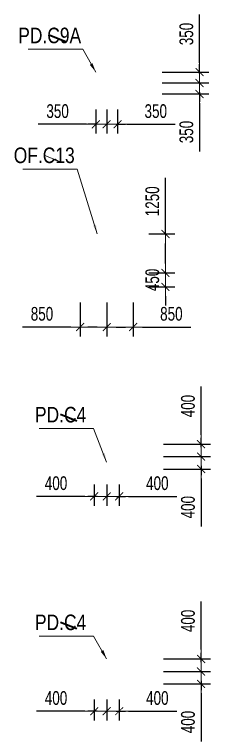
# Model space of a CAD drawing. Header units: millimetres. Extents: x -259680 to 699608, y -1281 to 104748.
# Drawn here: x 42747 to 49027, y 23251 to 46599 of the extents above; entities that cross this region are included whole.
import ezdxf
from ezdxf.enums import TextEntityAlignment as Align

# ---------------------------------------------------------------- set-up
doc = ezdxf.new("R2010")
doc.units = ezdxf.units.MM
doc.layers.get('0').update_dxf_attribs({"lineweight": 20})
doc.layers.get('Defpoints').update_dxf_attribs({"color": 151, "lineweight": 9})
for name, color, linetype, lineweight in [('$0$C1', 20, 'Continuous', 35), ('$1$NDC_S_ANNO', 7, 'Continuous', 20), ('$1$NDC_S_DIM', 1, 'Continuous', 15), ('$1$NDC_S_VN TEXT', 7, 'Continuous', 20), ('NDC_S_DIM', 1, 'Continuous', 15)]:
    doc.layers.add(name, color=color, linetype=linetype, lineweight=lineweight)
doc.styles.add('$1$NDC_DIM', font='', dxfattribs={"width": 0.75})
doc.styles.add('$2$ARIAL', font='arial.ttf', dxfattribs={"width": 0.8})
doc.styles.add('NDC_DIM', font='', dxfattribs={"width": 0.75})
doc.styles.get('$1$NDC_DIM').set_extended_font_data('Dotum')
doc.styles.get('NDC_DIM').set_extended_font_data('Dotum')
doc.dimstyles.new('$0$NDC_dim_150', dxfattribs={"dimscale": 150, "dimtxt": 2.2, "dimasz": 1.5, "dimexe": 1.5, "dimexo": 2.5, "dimgap": 1, "dimtad": 1, "dimdec": 0, "dimzin": 0, "dimdsep": 46, "dimtxsty": '$1$NDC_DIM', "dimblk": '$1$DIMMARK', "dimcen": 0.09, "dimdle": 1.2, "dimclrd": 1, "dimclre": 1, "dimclrt": 3, "dimadec": 0, "dimazin": 0, "dimtfac": 1, "dimtdec": 0, "dimtix": 1, "dimtofl": 0, "dimtmove": 0, "dimatfit": 3, "dimfxl": 0, "dimtolj": 1, "dimtzin": 0, "dimarcsym": 0})
doc.dimstyles.new('$1$NDC_dim_iso', dxfattribs={"dimtxt": 2.2, "dimasz": 1, "dimexe": 1.5, "dimexo": 2.5, "dimgap": 1, "dimtad": 1, "dimdec": 0, "dimzin": 0, "dimdsep": 46, "dimtxsty": '$1$NDC_DIM', "dimblk": '$1$DIMMARK', "dimcen": 0.09, "dimdle": 1.2, "dimclrd": 1, "dimclre": 1, "dimclrt": 3, "dimadec": 0, "dimazin": 0, "dimtfac": 1, "dimtdec": 0, "dimtix": 1, "dimtofl": 0, "dimtmove": 0, "dimatfit": 3, "dimfxl": 0, "dimtolj": 1, "dimtzin": 0, "dimarcsym": 0})
doc.dimstyles.new('NDC_dim_200', dxfattribs={"dimscale": 200, "dimtxt": 2.2, "dimasz": 1.5, "dimexe": 1.5, "dimexo": 2.5, "dimgap": 1, "dimtad": 1, "dimdec": 0, "dimzin": 0, "dimdsep": 46, "dimtxsty": 'NDC_DIM', "dimblk": 'DIMMARK', "dimcen": 0.09, "dimdle": 1.2, "dimclrd": 1, "dimclre": 1, "dimclrt": 3, "dimadec": 0, "dimazin": 0, "dimtfac": 1, "dimtdec": 0, "dimtix": 1, "dimtofl": 0, "dimtmove": 0, "dimatfit": 3, "dimfxl": 0, "dimtolj": 1, "dimtzin": 0, "dimarcsym": 0})

# ---------------------------------------------------------------- blocks, each defined once
blk = doc.blocks.new('$1$DIMMARK')
at = {"layer": '$1$NDC_S_DIM', "color": 1}
blk.add_line((-1.5, 0), (1, 0), dxfattribs=at)
at = {"layer": '$1$NDC_S_DIM', "color": 2, "const_width": 0.1}
blk.add_lwpolyline([(-0.424, -0.424), (0.424, 0.424)], dxfattribs=at)
blk = doc.blocks.new('DIMMARK')
at = {"layer": 'NDC_S_DIM', "color": 1}
blk.add_line((-1.5, 0), (1, 0), dxfattribs=at)
at = {"layer": 'NDC_S_DIM', "color": 2, "const_width": 0.1}
blk.add_lwpolyline([(-0.424, -0.424), (0.424, 0.424)], dxfattribs=at)
blk = doc.blocks.new('*D427')
at = {"layer": 'Defpoints', "color": 0, "ltscale": 100, "transparency": 16777216}
for p in [(45700, 32000), (46100, 32000), (46100, 31124)]:
    blk.add_point(p, dxfattribs=at)
at = {"layer": 'NDC_S_DIM', "color": 1, "lineweight": -2, "ltscale": 100, "transparency": 16777216}
for p, q in [((45700, 31500), (45700, 30824)), ((46100, 31500), (46100, 30824)), ((45400, 31124), (45100, 31124)), ((46400, 31124), (47949, 31124))]:
    blk.add_line(p, q, dxfattribs=at)
at = {"layer": 'NDC_S_DIM', "color": 1, "lineweight": -2, "ltscale": 100, "transparency": 16777216, "xscale": 300, "yscale": 300, "zscale": 300}
blk.add_blockref('DIMMARK', (45700, 31124), dxfattribs=at)
at = {"layer": 'NDC_S_DIM', "color": 1, "lineweight": -2, "ltscale": 100, "transparency": 16777216, "xscale": 300, "yscale": 300, "zscale": 300, "rotation": 180}
blk.add_blockref('DIMMARK', (46100, 31124), dxfattribs=at)
at = {"layer": 'NDC_S_DIM', "color": 3, "ltscale": 100, "transparency": 16777216, "insert": (47324, 31544), "char_height": 440, "attachment_point": 5, "style": 'NDC_DIM'}
blk.add_mtext('\\A1;400', dxfattribs=at)
blk = doc.blocks.new('*D428')
at = {"layer": 'Defpoints', "color": 0, "ltscale": 100, "transparency": 16777216}
for p in [(45300, 32000), (45700, 32000), (45700, 31124)]:
    blk.add_point(p, dxfattribs=at)
at = {"layer": 'NDC_S_DIM', "color": 1, "lineweight": -2, "ltscale": 100, "transparency": 16777216}
for p, q in [((45300, 31500), (45300, 30824)), ((45700, 31500), (45700, 30824)), ((45000, 31124), (43451, 31124)), ((46000, 31124), (46300, 31124))]:
    blk.add_line(p, q, dxfattribs=at)
at = {"layer": 'NDC_S_DIM', "color": 1, "lineweight": -2, "ltscale": 100, "transparency": 16777216, "xscale": 300, "yscale": 300, "zscale": 300}
blk.add_blockref('DIMMARK', (45300, 31124), dxfattribs=at)
at = {"layer": 'NDC_S_DIM', "color": 1, "lineweight": -2, "ltscale": 100, "transparency": 16777216, "xscale": 300, "yscale": 300, "zscale": 300, "rotation": 180}
blk.add_blockref('DIMMARK', (45700, 31124), dxfattribs=at)
at = {"layer": 'NDC_S_DIM', "color": 3, "ltscale": 100, "transparency": 16777216, "insert": (44076, 31544), "char_height": 440, "attachment_point": 5, "style": 'NDC_DIM'}
blk.add_mtext('\\A1;400', dxfattribs=at)
blk = doc.blocks.new('*D429')
at = {"layer": 'Defpoints', "color": 0, "ltscale": 100, "transparency": 16777216}
for p in [(46100, 32800), (48727, 32800), (46100, 32400)]:
    blk.add_point(p, dxfattribs=at)
at = {"layer": 'NDC_S_DIM', "color": 1, "lineweight": -2, "ltscale": 100, "transparency": 16777216}
for p, q in [((48727, 33100), (48727, 34649)), ((47527, 32800), (49027, 32800)), ((47527, 32400), (49027, 32400)), ((48727, 32100), (48727, 31800))]:
    blk.add_line(p, q, dxfattribs=at)
at = {"layer": 'NDC_S_DIM', "color": 1, "lineweight": -2, "ltscale": 100, "transparency": 16777216, "xscale": 300, "yscale": 300, "zscale": 300}
for p, rotation in [((48727, 32800), 270), ((48727, 32400), 90)]:
    blk.add_blockref('DIMMARK', p, dxfattribs=dict(at, rotation=rotation))
at = {"layer": 'NDC_S_DIM', "color": 3, "ltscale": 100, "transparency": 16777216, "insert": (48307, 34024), "char_height": 440, "attachment_point": 5, "rotation": 90, "style": 'NDC_DIM'}
blk.add_mtext('\\A1;400', dxfattribs=at)
blk = doc.blocks.new('*D430')
at = {"layer": 'Defpoints', "color": 0, "ltscale": 100, "transparency": 16777216}
for p in [(46100, 32400), (48727, 32400), (46100, 32000)]:
    blk.add_point(p, dxfattribs=at)
at = {"layer": 'NDC_S_DIM', "color": 1, "lineweight": -2, "ltscale": 100, "transparency": 16777216}
for p, q in [((48727, 32700), (48727, 33000)), ((47527, 32400), (49027, 32400)), ((47527, 32000), (49027, 32000)), ((48727, 31700), (48727, 30151))]:
    blk.add_line(p, q, dxfattribs=at)
at = {"layer": 'NDC_S_DIM', "color": 1, "lineweight": -2, "ltscale": 100, "transparency": 16777216, "xscale": 300, "yscale": 300, "zscale": 300}
for p, rotation in [((48727, 32400), 270), ((48727, 32000), 90)]:
    blk.add_blockref('DIMMARK', p, dxfattribs=dict(at, rotation=rotation))
at = {"layer": 'NDC_S_DIM', "color": 3, "ltscale": 100, "transparency": 16777216, "insert": (48307, 30776), "char_height": 440, "attachment_point": 5, "rotation": 90, "style": 'NDC_DIM'}
blk.add_mtext('\\A1;400', dxfattribs=at)
blk = doc.blocks.new('*D439')
at = {"layer": 'Defpoints', "color": 0, "ltscale": 100, "transparency": 16777216}
for p in [(45700, 25100), (46100, 25100), (46100, 24224)]:
    blk.add_point(p, dxfattribs=at)
at = {"layer": 'NDC_S_DIM', "color": 1, "lineweight": -2, "ltscale": 100, "transparency": 16777216}
for p, q in [((45700, 24600), (45700, 23924)), ((46100, 24600), (46100, 23924)), ((45400, 24224), (45100, 24224)), ((46400, 24224), (47949, 24224))]:
    blk.add_line(p, q, dxfattribs=at)
at = {"layer": 'NDC_S_DIM', "color": 1, "lineweight": -2, "ltscale": 100, "transparency": 16777216, "xscale": 300, "yscale": 300, "zscale": 300}
blk.add_blockref('DIMMARK', (45700, 24224), dxfattribs=at)
at = {"layer": 'NDC_S_DIM', "color": 1, "lineweight": -2, "ltscale": 100, "transparency": 16777216, "xscale": 300, "yscale": 300, "zscale": 300, "rotation": 180}
blk.add_blockref('DIMMARK', (46100, 24224), dxfattribs=at)
at = {"layer": 'NDC_S_DIM', "color": 3, "ltscale": 100, "transparency": 16777216, "insert": (47324, 24644), "char_height": 440, "attachment_point": 5, "style": 'NDC_DIM'}
blk.add_mtext('\\A1;400', dxfattribs=at)
blk = doc.blocks.new('*D440')
at = {"layer": 'Defpoints', "color": 0, "ltscale": 100, "transparency": 16777216}
for p in [(45300, 25100), (45700, 25100), (45700, 24224)]:
    blk.add_point(p, dxfattribs=at)
at = {"layer": 'NDC_S_DIM', "color": 1, "lineweight": -2, "ltscale": 100, "transparency": 16777216}
for p, q in [((45300, 24600), (45300, 23924)), ((45700, 24600), (45700, 23924)), ((45000, 24224), (43451, 24224)), ((46000, 24224), (46300, 24224))]:
    blk.add_line(p, q, dxfattribs=at)
at = {"layer": 'NDC_S_DIM', "color": 1, "lineweight": -2, "ltscale": 100, "transparency": 16777216, "xscale": 300, "yscale": 300, "zscale": 300}
blk.add_blockref('DIMMARK', (45300, 24224), dxfattribs=at)
at = {"layer": 'NDC_S_DIM', "color": 1, "lineweight": -2, "ltscale": 100, "transparency": 16777216, "xscale": 300, "yscale": 300, "zscale": 300, "rotation": 180}
blk.add_blockref('DIMMARK', (45700, 24224), dxfattribs=at)
at = {"layer": 'NDC_S_DIM', "color": 3, "ltscale": 100, "transparency": 16777216, "insert": (44076, 24644), "char_height": 440, "attachment_point": 5, "style": 'NDC_DIM'}
blk.add_mtext('\\A1;400', dxfattribs=at)
blk = doc.blocks.new('*D441')
at = {"layer": 'Defpoints', "color": 0, "ltscale": 100, "transparency": 16777216}
for p in [(46100, 25900), (48727, 25900), (46100, 25500)]:
    blk.add_point(p, dxfattribs=at)
at = {"layer": 'NDC_S_DIM', "color": 1, "lineweight": -2, "ltscale": 100, "transparency": 16777216}
for p, q in [((48727, 26200), (48727, 27749)), ((47527, 25900), (49027, 25900)), ((47527, 25500), (49027, 25500)), ((48727, 25200), (48727, 24900))]:
    blk.add_line(p, q, dxfattribs=at)
at = {"layer": 'NDC_S_DIM', "color": 1, "lineweight": -2, "ltscale": 100, "transparency": 16777216, "xscale": 300, "yscale": 300, "zscale": 300}
for p, rotation in [((48727, 25900), 270), ((48727, 25500), 90)]:
    blk.add_blockref('DIMMARK', p, dxfattribs=dict(at, rotation=rotation))
at = {"layer": 'NDC_S_DIM', "color": 3, "ltscale": 100, "transparency": 16777216, "insert": (48307, 27124), "char_height": 440, "attachment_point": 5, "rotation": 90, "style": 'NDC_DIM'}
blk.add_mtext('\\A1;400', dxfattribs=at)
blk = doc.blocks.new('*D442')
at = {"layer": 'Defpoints', "color": 0, "ltscale": 100, "transparency": 16777216}
for p in [(46100, 25500), (48727, 25500), (46100, 25100)]:
    blk.add_point(p, dxfattribs=at)
at = {"layer": 'NDC_S_DIM', "color": 1, "lineweight": -2, "ltscale": 100, "transparency": 16777216}
for p, q in [((48727, 25800), (48727, 26100)), ((47527, 25500), (49027, 25500)), ((47527, 25100), (49027, 25100)), ((48727, 24800), (48727, 23251))]:
    blk.add_line(p, q, dxfattribs=at)
at = {"layer": 'NDC_S_DIM', "color": 1, "lineweight": -2, "ltscale": 100, "transparency": 16777216, "xscale": 300, "yscale": 300, "zscale": 300}
for p, rotation in [((48727, 25500), 270), ((48727, 25100), 90)]:
    blk.add_blockref('DIMMARK', p, dxfattribs=dict(at, rotation=rotation))
at = {"layer": 'NDC_S_DIM', "color": 3, "ltscale": 100, "transparency": 16777216, "insert": (48307, 23876), "char_height": 440, "attachment_point": 5, "rotation": 90, "style": 'NDC_DIM'}
blk.add_mtext('\\A1;400', dxfattribs=at)
blk = doc.blocks.new('*D588')
at = {"layer": 'Defpoints', "color": 0, "ltscale": 100, "transparency": 16777216}
for p in [(44850, 37850), (45700, 37850), (45700, 36563)]:
    blk.add_point(p, dxfattribs=at)
at = {"layer": 'NDC_S_DIM', "color": 1, "lineweight": -2, "ltscale": 100, "transparency": 16777216}
for p, q in [((44850, 37350), (44850, 36263)), ((45700, 37350), (45700, 36263)), ((44550, 36563), (43001, 36563)), ((46000, 36563), (46300, 36563))]:
    blk.add_line(p, q, dxfattribs=at)
at = {"layer": 'NDC_S_DIM', "color": 1, "lineweight": -2, "ltscale": 100, "transparency": 16777216, "xscale": 300, "yscale": 300, "zscale": 300}
blk.add_blockref('DIMMARK', (44850, 36563), dxfattribs=at)
at = {"layer": 'NDC_S_DIM', "color": 1, "lineweight": -2, "ltscale": 100, "transparency": 16777216, "xscale": 300, "yscale": 300, "zscale": 300, "rotation": 180}
blk.add_blockref('DIMMARK', (45700, 36563), dxfattribs=at)
at = {"layer": 'NDC_S_DIM', "color": 3, "ltscale": 100, "transparency": 16777216, "insert": (43626, 36983), "char_height": 440, "attachment_point": 5, "style": 'NDC_DIM'}
blk.add_mtext('\\A1;850', dxfattribs=at)
blk = doc.blocks.new('*D589')
at = {"layer": 'Defpoints', "color": 0, "ltscale": 100, "transparency": 16777216}
for p in [(45700, 37850), (46550, 37850), (46550, 36563)]:
    blk.add_point(p, dxfattribs=at)
at = {"layer": 'NDC_S_DIM', "color": 1, "lineweight": -2, "ltscale": 100, "transparency": 16777216}
for p, q in [((45700, 37350), (45700, 36263)), ((46550, 37350), (46550, 36263)), ((45400, 36563), (45100, 36563)), ((46850, 36563), (48399, 36563))]:
    blk.add_line(p, q, dxfattribs=at)
at = {"layer": 'NDC_S_DIM', "color": 1, "lineweight": -2, "ltscale": 100, "transparency": 16777216, "xscale": 300, "yscale": 300, "zscale": 300}
blk.add_blockref('DIMMARK', (45700, 36563), dxfattribs=at)
at = {"layer": 'NDC_S_DIM', "color": 1, "lineweight": -2, "ltscale": 100, "transparency": 16777216, "xscale": 300, "yscale": 300, "zscale": 300, "rotation": 180}
blk.add_blockref('DIMMARK', (46550, 36563), dxfattribs=at)
at = {"layer": 'NDC_S_DIM', "color": 3, "ltscale": 100, "transparency": 16777216, "insert": (47774, 36983), "char_height": 440, "attachment_point": 5, "style": 'NDC_DIM'}
blk.add_mtext('\\A1;850', dxfattribs=at)
blk = doc.blocks.new('*D590')
at = {"layer": 'Defpoints', "color": 0, "ltscale": 100, "transparency": 16777216}
for p in [(46550, 39550), (46550, 38300), (47584, 38300)]:
    blk.add_point(p, dxfattribs=at)
at = {"layer": 'NDC_S_DIM', "color": 1, "lineweight": -2, "ltscale": 100, "transparency": 16777216}
for p, q in [((47584, 39550), (47584, 41350)), ((47050, 39550), (47884, 39550)), ((47584, 38600), (47584, 39250)), ((47050, 38300), (47884, 38300))]:
    blk.add_line(p, q, dxfattribs=at)
at = {"layer": 'NDC_S_DIM', "color": 1, "lineweight": -2, "ltscale": 100, "transparency": 16777216, "xscale": 300, "yscale": 300, "zscale": 300}
for p, rotation in [((47584, 39550), 90), ((47584, 38300), 270)]:
    blk.add_blockref('DIMMARK', p, dxfattribs=dict(at, rotation=rotation))
at = {"layer": 'NDC_S_DIM', "color": 3, "ltscale": 100, "transparency": 16777216, "insert": (47164, 40600), "char_height": 440, "attachment_point": 5, "rotation": 90, "style": 'NDC_DIM'}
blk.add_mtext('\\A1;1250', dxfattribs=at)
blk = doc.blocks.new('*D591')
at = {"layer": 'Defpoints', "color": 0, "ltscale": 100, "transparency": 16777216}
for p in [(46550, 38300), (46550, 37850), (47584, 37850)]:
    blk.add_point(p, dxfattribs=at)
at = {"layer": 'NDC_S_DIM', "color": 1, "lineweight": -2, "ltscale": 100, "transparency": 16777216}
for p, q in [((47584, 38600), (47584, 38900)), ((47050, 38300), (47884, 38300)), ((47050, 37850), (47884, 37850)), ((47584, 37550), (47584, 37250))]:
    blk.add_line(p, q, dxfattribs=at)
at = {"layer": 'NDC_S_DIM', "color": 1, "lineweight": -2, "ltscale": 100, "transparency": 16777216, "xscale": 300, "yscale": 300, "zscale": 300}
for p, rotation in [((47584, 38300), 270), ((47584, 37850), 90)]:
    blk.add_blockref('DIMMARK', p, dxfattribs=dict(at, rotation=rotation))
at = {"layer": 'NDC_S_DIM', "color": 3, "ltscale": 100, "transparency": 16777216, "insert": (47164, 38075), "char_height": 440, "attachment_point": 5, "rotation": 90, "style": 'NDC_DIM'}
blk.add_mtext('\\A1;450', dxfattribs=at)
blk = doc.blocks.new('*D607')
at = {"layer": 'Defpoints', "color": 0, "ltscale": 100, "transparency": 16777216}
for p in [(45700, 44050), (46050, 44050), (46050, 43074)]:
    blk.add_point(p, dxfattribs=at)
at = {"layer": 'NDC_S_DIM', "color": 1, "lineweight": -2, "ltscale": 100, "transparency": 16777216}
for p, q in [((45700, 43550), (45700, 42774)), ((46050, 43550), (46050, 42774)), ((45400, 43074), (45100, 43074)), ((46350, 43074), (47899, 43074))]:
    blk.add_line(p, q, dxfattribs=at)
at = {"layer": 'NDC_S_DIM', "color": 1, "lineweight": -2, "ltscale": 100, "transparency": 16777216, "xscale": 300, "yscale": 300, "zscale": 300}
blk.add_blockref('DIMMARK', (45700, 43074), dxfattribs=at)
at = {"layer": 'NDC_S_DIM', "color": 1, "lineweight": -2, "ltscale": 100, "transparency": 16777216, "xscale": 300, "yscale": 300, "zscale": 300, "rotation": 180}
blk.add_blockref('DIMMARK', (46050, 43074), dxfattribs=at)
at = {"layer": 'NDC_S_DIM', "color": 3, "ltscale": 100, "transparency": 16777216, "insert": (47274, 43494), "char_height": 440, "attachment_point": 5, "style": 'NDC_DIM'}
blk.add_mtext('\\A1;350', dxfattribs=at)
blk = doc.blocks.new('*D608')
at = {"layer": 'Defpoints', "color": 0, "ltscale": 100, "transparency": 16777216}
for p in [(45350, 44050), (45700, 44050), (45700, 43074)]:
    blk.add_point(p, dxfattribs=at)
at = {"layer": 'NDC_S_DIM', "color": 1, "lineweight": -2, "ltscale": 100, "transparency": 16777216}
for p, q in [((45350, 43550), (45350, 42774)), ((45700, 43550), (45700, 42774)), ((45050, 43074), (43501, 43074)), ((46000, 43074), (46300, 43074))]:
    blk.add_line(p, q, dxfattribs=at)
at = {"layer": 'NDC_S_DIM', "color": 1, "lineweight": -2, "ltscale": 100, "transparency": 16777216, "xscale": 300, "yscale": 300, "zscale": 300}
blk.add_blockref('DIMMARK', (45350, 43074), dxfattribs=at)
at = {"layer": 'NDC_S_DIM', "color": 1, "lineweight": -2, "ltscale": 100, "transparency": 16777216, "xscale": 300, "yscale": 300, "zscale": 300, "rotation": 180}
blk.add_blockref('DIMMARK', (45700, 43074), dxfattribs=at)
at = {"layer": 'NDC_S_DIM', "color": 3, "ltscale": 100, "transparency": 16777216, "insert": (44126, 43494), "char_height": 440, "attachment_point": 5, "style": 'NDC_DIM'}
blk.add_mtext('\\A1;350', dxfattribs=at)
blk = doc.blocks.new('*D609')
at = {"layer": 'Defpoints', "color": 0, "ltscale": 100, "transparency": 16777216}
for p in [(46050, 44750), (48677, 44750), (46050, 44400)]:
    blk.add_point(p, dxfattribs=at)
at = {"layer": 'NDC_S_DIM', "color": 1, "lineweight": -2, "ltscale": 100, "transparency": 16777216}
for p, q in [((48677, 45050), (48677, 46599)), ((47477, 44750), (48977, 44750)), ((47477, 44400), (48977, 44400)), ((48677, 44100), (48677, 43800))]:
    blk.add_line(p, q, dxfattribs=at)
at = {"layer": 'NDC_S_DIM', "color": 1, "lineweight": -2, "ltscale": 100, "transparency": 16777216, "xscale": 300, "yscale": 300, "zscale": 300}
for p, rotation in [((48677, 44750), 270), ((48677, 44400), 90)]:
    blk.add_blockref('DIMMARK', p, dxfattribs=dict(at, rotation=rotation))
at = {"layer": 'NDC_S_DIM', "color": 3, "ltscale": 100, "transparency": 16777216, "insert": (48257, 45974), "char_height": 440, "attachment_point": 5, "rotation": 90, "style": 'NDC_DIM'}
blk.add_mtext('\\A1;350', dxfattribs=at)
blk = doc.blocks.new('*D610')
at = {"layer": 'Defpoints', "color": 0, "ltscale": 100, "transparency": 16777216}
for p in [(46050, 44400), (48677, 44400), (46050, 44050)]:
    blk.add_point(p, dxfattribs=at)
at = {"layer": 'NDC_S_DIM', "color": 1, "lineweight": -2, "ltscale": 100, "transparency": 16777216}
for p, q in [((48677, 44700), (48677, 45000)), ((47477, 44400), (48977, 44400)), ((47477, 44050), (48977, 44050)), ((48677, 43750), (48677, 42201))]:
    blk.add_line(p, q, dxfattribs=at)
at = {"layer": 'NDC_S_DIM', "color": 1, "lineweight": -2, "ltscale": 100, "transparency": 16777216, "xscale": 300, "yscale": 300, "zscale": 300}
for p, rotation in [((48677, 44400), 270), ((48677, 44050), 90)]:
    blk.add_blockref('DIMMARK', p, dxfattribs=dict(at, rotation=rotation))
at = {"layer": 'NDC_S_DIM', "color": 3, "ltscale": 100, "transparency": 16777216, "insert": (48257, 42826), "char_height": 440, "attachment_point": 5, "rotation": 90, "style": 'NDC_DIM'}
blk.add_mtext('\\A1;350', dxfattribs=at)
blk = doc.blocks.new('*U214')
at = {"layer": '$1$NDC_S_ANNO', "ltscale": 0.8, "style": '$2$ARIAL', "width": 0.8, "flags": 1}
blk.add_attdef('CHU_THICH', text='', height=2.5, dxfattribs=at).set_placement((0, 0), align=Align.MIDDLE_CENTER)
at = {"layer": '$1$NDC_S_ANNO', "ltscale": 0.8, "style": '$2$ARIAL', "width": 0.8}
blk.add_attdef('TEN', text='', height=2.5, dxfattribs=at).set_placement((-2.58, 1.03), align=Align.MIDDLE_CENTER)
at = {"layer": 'Defpoints'}
blk.add_leader([(0, 0), (-2.58, 1.03)], dimstyle='$1$NDC_dim_iso', override={"dimgap": 0.625, "dimtad": 0}, dxfattribs=at)
blk = doc.blocks.new('$0$co t check')
at = {"layer": '$0$C1', "xscale": 200, "yscale": 200, "zscale": 200}
for p, values in [((42348, 45721), {'TEN': 'PD.C9A'}), ((42698, 33542), {'TEN': 'PD.C4'}), ((42698, 26871), {'TEN': 'PD.C4'})]:
    blk.add_blockref('*U214', p, dxfattribs=at).add_auto_attribs(values)
at = {"layer": '$1$NDC_S_VN TEXT', "xscale": 200, "yscale": 200, "zscale": 200}
blk.add_blockref('*U214', (42173, 41871), dxfattribs=at).add_auto_attribs({'TEN': 'OF.C13'})
at = {"layer": '$0$C1'}
for points in [[(43309, 44750), (42892, 45482), (41143, 45482)], [(43659, 32220), (43242, 33303), (41493, 33303)], [(43659, 25900), (43242, 26632), (41493, 26632)]]:
    blk.add_leader(points, dimstyle='$0$NDC_dim_150', override={"dimasz": 2, "dimgap": 1, "dimtad": 0}, dxfattribs=at)
blk.add_leader([(43359, 39550), (42717, 41632), (40967, 41632)], dimstyle='$0$NDC_dim_150', override={"dimasz": 2, "dimgap": 1, "dimtad": 0})

msp = doc.modelspace()

# ---------------------------------------------------------------- block references
at = {"layer": '$1$NDC_S_DIM'}
msp.add_blockref('$0$co t check', (2040.6, 0), dxfattribs=at)

# ---------------------------------------------------------------- dimensions: what is measured, and where the dimension line sits
at = {"layer": 'NDC_S_DIM', "ltscale": 100}
for base, p1, p2, picture, middle in [((48676.7, 44750), (46050, 44400), (46050, 44750), '*D609', (48676.7, 45974.3)), ((48676.7, 44400), (46050, 44050), (46050, 44400), '*D610', (48676.7, 42825.7)), ((47584.2, 38300), (46550, 39550), (46550, 38300), '*D590', (47584.2, 40600)), ((48726.7, 32800), (46100, 32400), (46100, 32800), '*D429', (48726.7, 34024.3)), ((48726.7, 32400), (46100, 32000), (46100, 32400), '*D430', (48726.7, 30775.7)), ((48726.7, 25900), (46100, 25500), (46100, 25900), '*D441', (48726.7, 27124.3)), ((48726.7, 25500), (46100, 25100), (46100, 25500), '*D442', (48726.7, 23875.7))]:
    dim = msp.add_linear_dim(base=base, p1=p1, p2=p2, angle=90, dimstyle='NDC_dim_200', dxfattribs=at)
    dim.commit()
    dim.dimension.update_dxf_attribs({"geometry": picture, "text_midpoint": middle, "dimtype": 160})
for base, p1, p2, picture, middle in [((45700, 43074.4), (45350, 44050), (45700, 44050), '*D608', (44125.7, 43074.4)), ((46050, 43074.4), (45700, 44050), (46050, 44050), '*D607', (47274.3, 43074.4)), ((45700, 36562.6), (44850, 37850), (45700, 37850), '*D588', (43625.7, 36562.6)), ((46550, 36562.6), (45700, 37850), (46550, 37850), '*D589', (47774.3, 36562.6)), ((45700, 31124.4), (45300, 32000), (45700, 32000), '*D428', (44075.7, 31124.4)), ((46100, 31124.4), (45700, 32000), (46100, 32000), '*D427', (47324.3, 31124.4)), ((45700, 24224.4), (45300, 25100), (45700, 25100), '*D440', (44075.7, 24224.4)), ((46100, 24224.4), (45700, 25100), (46100, 25100), '*D439', (47324.3, 24224.4))]:
    dim = msp.add_linear_dim(base=base, p1=p1, p2=p2, dimstyle='NDC_dim_200', dxfattribs=at)
    dim.commit()
    dim.dimension.update_dxf_attribs({"geometry": picture, "text_midpoint": middle, "dimtype": 160})
dim = msp.add_linear_dim(base=(47584.2, 37850), p1=(46550, 38300), p2=(46550, 37850), angle=90, dimstyle='NDC_dim_200', dxfattribs=at)
dim.commit()
dim.dimension.update_dxf_attribs({"geometry": '*D591', "text_midpoint": (47164.2, 38075)})

doc.saveas('drawing.dxf')
